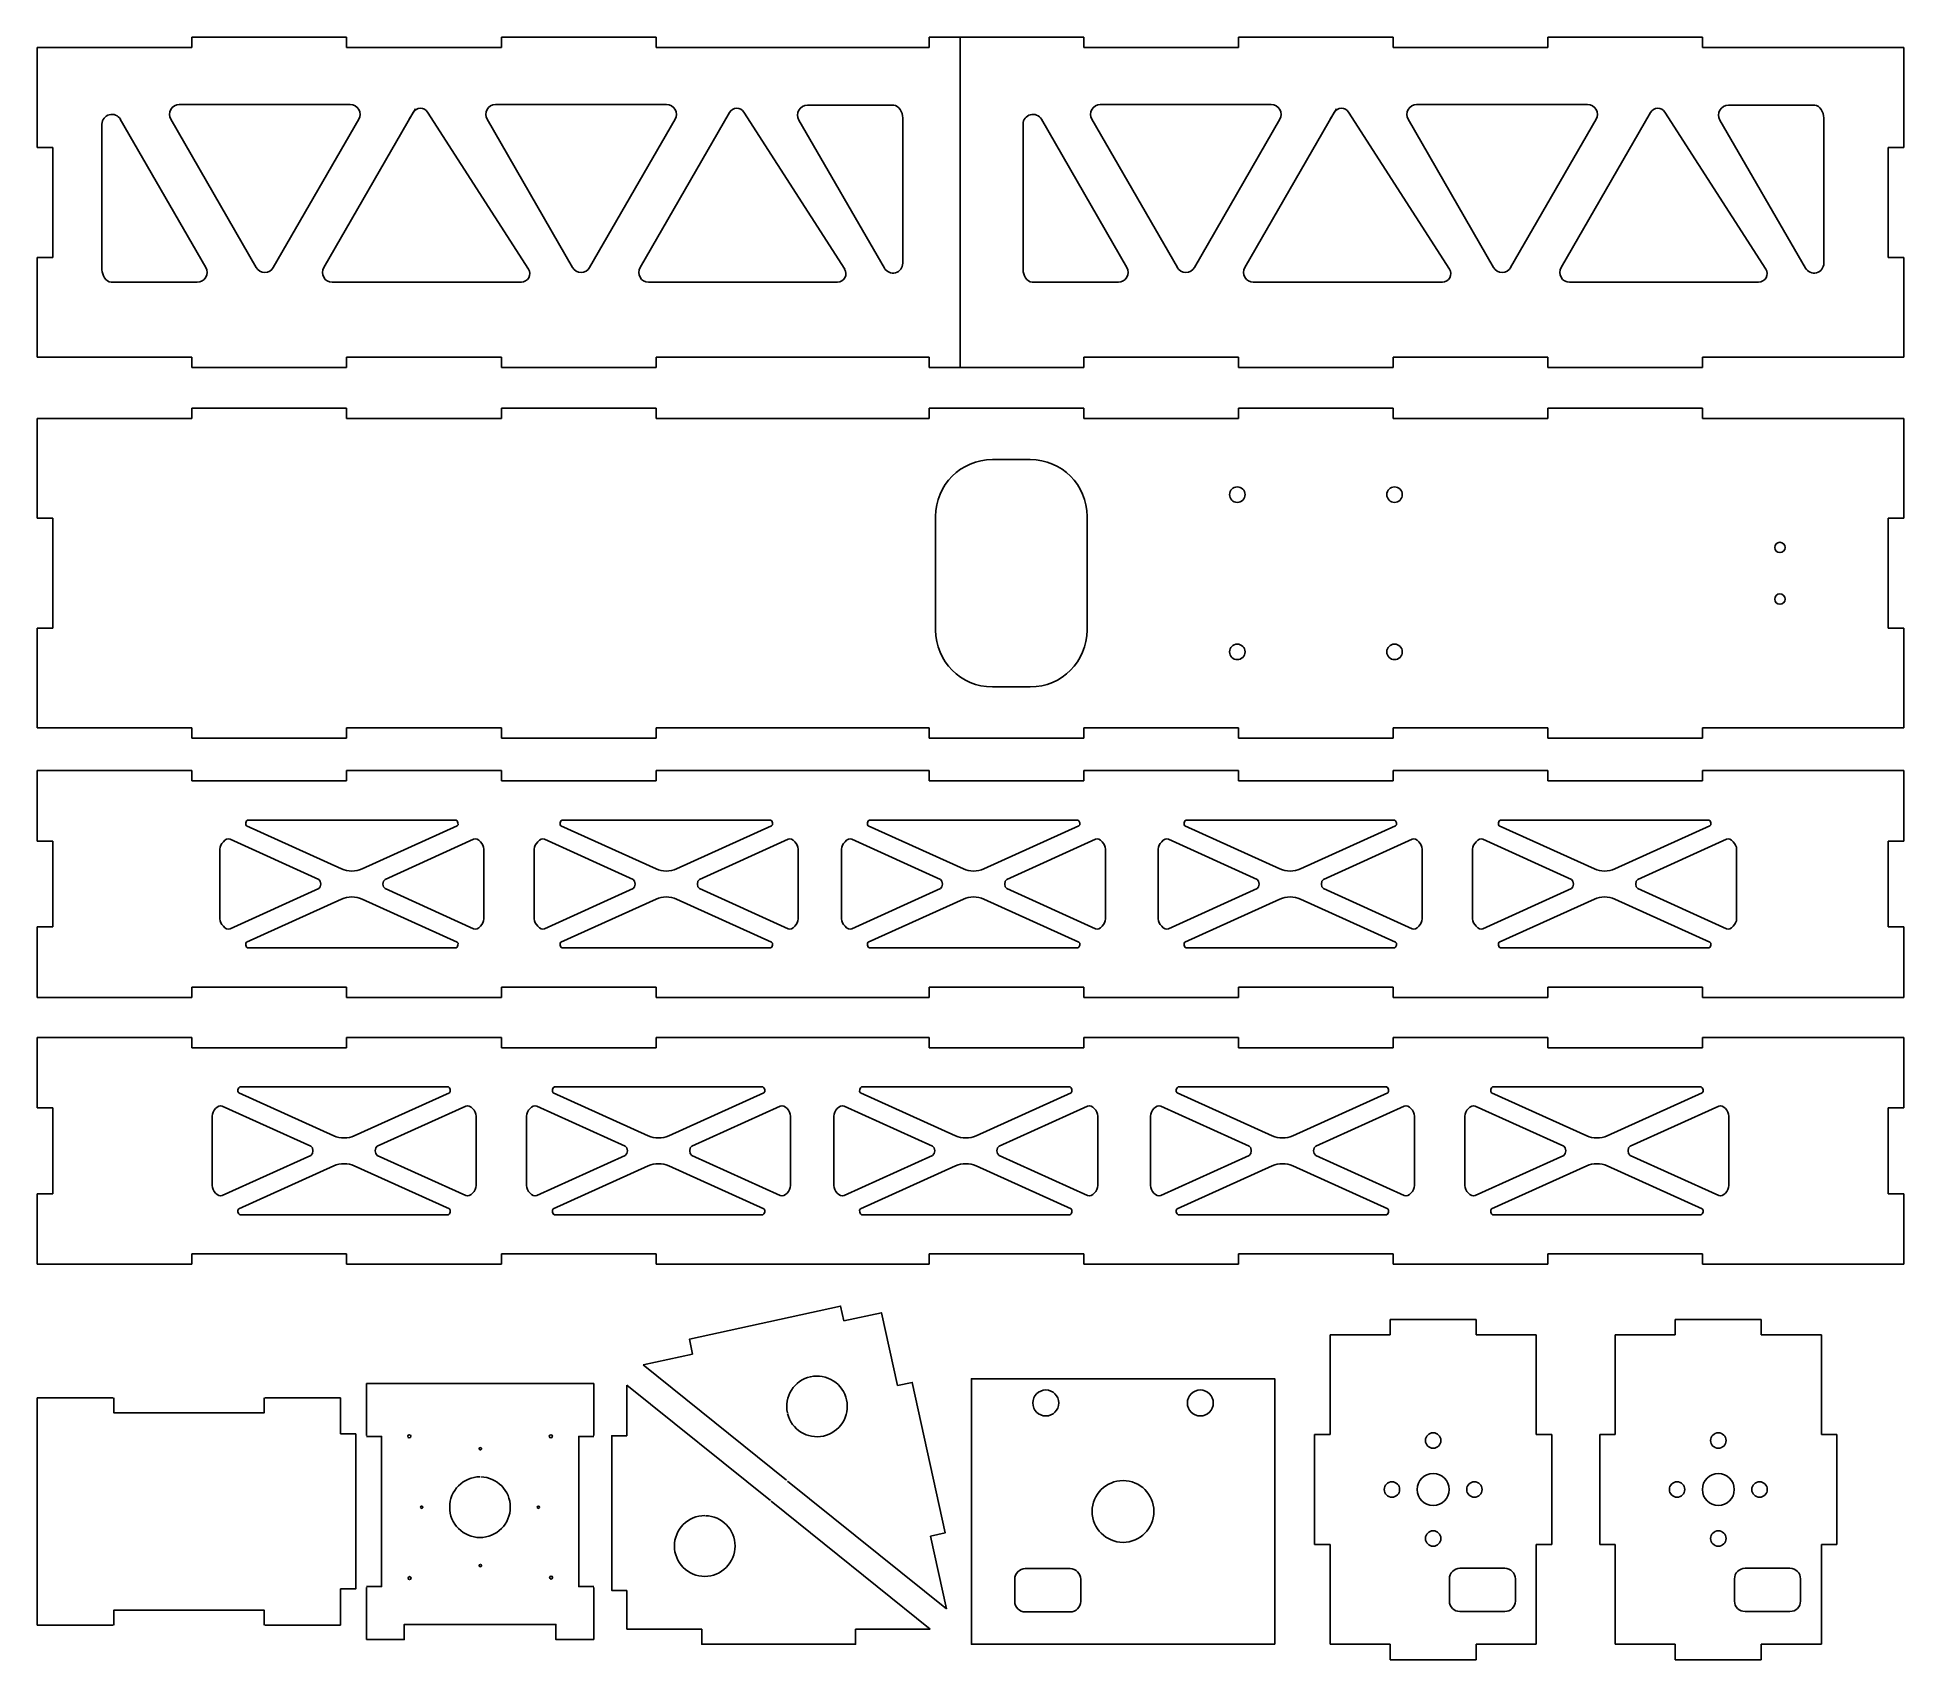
# Model space of a CAD drawing. Header units: millimetres. Extents: x 0 to 362, y 89 to 403.
import ezdxf

# ---------------------------------------------------------------- set-up
doc = ezdxf.new("R2010")
doc.units = ezdxf.units.MM

msp = doc.modelspace()

# ---------------------------------------------------------------- linework, layer by layer
for p, q in [((30, 401.38), (30, 403.38)), ((30, 403.38), (60, 403.38)), ((60, 403.38), (60, 401.38)), ((90, 401.38), (90, 403.38)), ((90, 403.38), (120, 403.38)), ((120, 403.38), (120, 401.38)), ((173, 401.38), (173, 403.38)), ((173, 403.38), (203, 403.38)), ((179, 339.38), (179, 403.38)), ((203, 403.38), (203, 401.38)), ((233, 401.38), (233, 403.38)), ((233, 403.38), (263, 403.38)), ((263, 403.38), (263, 401.38)), ((293, 401.38), (293, 403.38)), ((293, 403.38), (323, 403.38)), ((323, 403.38), (323, 401.38)), ((0, 401.38), (0, 382.04)), ((0, 401.38), (20, 401.38)), ((20, 401.38), (30, 401.38)), ((60, 401.38), (90, 401.38)), ((120, 401.38), (137, 401.38)), ((143, 401.38), (137, 401.38)), ((138.16, 401.38), (143, 401.38)), ((143, 401.38), (163, 401.38)), ((163, 401.38), (173, 401.38)), ((203, 401.38), (233, 401.38)), ((263, 401.38), (280, 401.38)), ((280, 401.38), (293, 401.38)), ((323, 401.38), (362, 401.38)), ((362, 401.38), (362, 382.04)), ((167.86, 359.57), (167.86, 387.79)), ((346.51, 359.57), (346.51, 387.79)), ((12.54, 386.53), (12.54, 358.31)), ((191.19, 386.53), (191.19, 358.31)), ((0, 382.04), (3, 382.04)), ((3, 360.71), (3, 382.04)), ((362, 382.04), (359, 382.04)), ((359, 360.71), (359, 382.04)), ((0, 360.71), (3, 360.71)), ((0, 360.71), (0, 341.38)), ((362, 360.71), (359, 360.71)), ((362, 360.71), (362, 341.38)), ((0, 341.38), (20, 341.38)), ((20, 341.38), (30, 341.38)), ((30, 341.38), (30, 339.38)), ((60, 339.38), (60, 341.38)), ((60, 341.38), (90, 341.38)), ((90, 341.38), (90, 339.38)), ((120, 339.38), (120, 341.38)), ((120, 341.38), (137, 341.38)), ((137, 341.38), (143, 341.38)), ((143, 341.38), (163, 341.38)), ((163, 341.38), (173, 341.38)), ((173, 341.38), (173, 339.38)), ((203, 339.38), (203, 341.38)), ((203, 341.38), (233, 341.38)), ((233, 341.38), (233, 339.38)), ((263, 339.38), (263, 341.38)), ((263, 341.38), (280, 341.38)), ((280, 341.38), (293, 341.38)), ((293, 341.38), (293, 339.38)), ((323, 339.38), (323, 341.38)), ((323, 341.38), (362, 341.38)), ((30, 339.38), (60, 339.38)), ((90, 339.38), (120, 339.38)), ((173, 339.38), (203, 339.38)), ((233, 339.38), (263, 339.38)), ((293, 339.38), (323, 339.38)), ((0, 329.45), (0, 310.12)), ((0, 329.45), (20, 329.45)), ((20, 329.45), (30, 329.45)), ((30, 329.45), (30, 331.45)), ((30, 331.45), (60, 331.45)), ((60, 331.45), (60, 329.45)), ((60, 329.45), (90, 329.45)), ((90, 329.45), (90, 331.45)), ((90, 331.45), (120, 331.45)), ((120, 331.45), (120, 329.45)), ((120, 329.45), (146, 329.45)), ((146, 329.45), (163, 329.45)), ((163, 329.45), (173, 329.45)), ((173, 329.45), (173, 331.45)), ((173, 331.45), (203, 331.45)), ((203, 331.45), (203, 329.45)), ((203, 329.45), (233, 329.45)), ((233, 329.45), (233, 331.45)), ((233, 331.45), (263, 331.45)), ((263, 331.45), (263, 329.45)), ((263, 329.45), (280, 329.45)), ((280, 329.45), (293, 329.45)), ((293, 329.45), (293, 331.45)), ((293, 331.45), (323, 331.45)), ((323, 331.45), (323, 329.45)), ((323, 329.45), (353, 329.45)), ((353, 329.45), (362, 329.45)), ((362, 329.45), (362, 310.12)), ((0, 310.12), (3, 310.12)), ((3, 288.79), (3, 310.12)), ((362, 310.12), (359, 310.12)), ((359, 288.79), (359, 310.12)), ((0, 288.79), (3, 288.79)), ((0, 288.79), (0, 269.45)), ((362, 288.79), (359, 288.79)), ((362, 288.79), (362, 269.45)), ((0, 269.45), (20, 269.45)), ((20, 269.45), (30, 269.45)), ((30, 269.45), (30, 267.45)), ((60, 267.45), (60, 269.45)), ((60, 269.45), (90, 269.45)), ((90, 269.45), (90, 267.45)), ((120, 267.45), (120, 269.45)), ((120, 269.45), (146, 269.45)), ((146, 269.45), (163, 269.45)), ((163, 269.45), (173, 269.45)), ((173, 269.45), (173, 267.45)), ((203, 267.45), (203, 269.45)), ((203, 269.45), (233, 269.45)), ((233, 269.45), (233, 267.45)), ((263, 267.45), (263, 269.45)), ((263, 269.45), (280, 269.45)), ((280, 269.45), (293, 269.45)), ((293, 269.45), (293, 267.45)), ((323, 267.45), (323, 269.45)), ((323, 269.45), (353, 269.45)), ((353, 269.45), (362, 269.45)), ((30, 267.45), (60, 267.45)), ((90, 267.45), (120, 267.45)), ((173, 267.45), (203, 267.45)), ((233, 267.45), (263, 267.45)), ((293, 267.45), (323, 267.45)), ((3, 261.18), (0, 261.18)), ((0, 261.18), (20, 261.18)), ((0, 247.52), (0, 261.18)), ((20, 261.18), (30, 261.18)), ((30, 261.18), (30, 259.18)), ((60, 259.18), (60, 261.18)), ((60, 261.18), (90, 261.18)), ((90, 261.18), (90, 259.18)), ((120, 259.18), (120, 261.18)), ((120, 261.18), (134, 261.18)), ((134, 261.18), (146, 261.18)), ((146, 261.18), (163, 261.18)), ((163, 261.18), (173, 261.18)), ((173, 261.18), (173, 259.18)), ((203, 259.18), (203, 261.18)), ((203, 261.18), (233, 261.18)), ((233, 261.18), (233, 259.18)), ((263, 259.18), (263, 261.18)), ((263, 261.18), (280, 261.18)), ((280, 261.18), (293, 261.18)), ((293, 261.18), (293, 259.18)), ((323, 259.18), (323, 261.18)), ((323, 261.18), (353, 261.18)), ((353, 261.18), (362, 261.18)), ((362, 247.52), (362, 261.18)), ((30, 259.18), (60, 259.18)), ((90, 259.18), (120, 259.18)), ((173, 259.18), (203, 259.18)), ((233, 259.18), (263, 259.18)), ((293, 259.18), (323, 259.18)), ((40.57, 250.45), (59.02, 242.1)), ((40.79, 251.56), (81.22, 251.56)), ((81.44, 250.45), (62.98, 242.1)), ((101.55, 250.45), (120.01, 242.1)), ((101.78, 251.56), (142.2, 251.56)), ((142.42, 250.45), (123.97, 242.1)), ((161.16, 250.45), (179.61, 242.1)), ((161.38, 251.56), (201.8, 251.56)), ((202.03, 250.45), (183.57, 242.1)), ((222.58, 250.45), (241.03, 242.1)), ((222.8, 251.56), (263.22, 251.56)), ((263.45, 250.45), (244.99, 242.1)), ((283.56, 250.45), (302.02, 242.1)), ((283.78, 251.56), (324.21, 251.56)), ((324.43, 250.45), (305.98, 242.1)), ((0, 247.52), (3, 247.52)), ((3, 230.85), (3, 247.52)), ((37.38, 247.86), (54.57, 240.08)), ((84.63, 247.86), (67.44, 240.08)), ((98.36, 247.86), (115.55, 240.08)), ((145.61, 247.86), (128.42, 240.08)), ((157.97, 247.86), (175.16, 240.08)), ((205.22, 247.86), (188.03, 240.08)), ((219.39, 247.86), (236.58, 240.08)), ((266.64, 247.86), (249.45, 240.08)), ((280.37, 247.86), (297.56, 240.08)), ((327.62, 247.86), (310.43, 240.08)), ((362, 247.52), (359, 247.52)), ((359, 230.85), (359, 247.52)), ((35.4, 232.43), (35.4, 245.94)), ((86.61, 232.43), (86.61, 245.94)), ((96.39, 232.43), (96.39, 245.94)), ((147.59, 232.43), (147.59, 245.94)), ((155.99, 232.43), (155.99, 245.94)), ((207.19, 232.43), (207.19, 245.94)), ((217.41, 232.43), (217.41, 245.94)), ((268.61, 232.43), (268.61, 245.94)), ((278.39, 232.43), (278.39, 245.94)), ((329.6, 232.43), (329.6, 245.94)), ((54.57, 238.29), (37.38, 230.51)), ((40.57, 227.92), (59.02, 236.27)), ((81.44, 227.92), (62.98, 236.27)), ((67.44, 238.29), (84.63, 230.51)), ((115.55, 238.29), (98.36, 230.51)), ((101.55, 227.92), (120.01, 236.27)), ((142.42, 227.92), (123.97, 236.27)), ((128.42, 238.29), (145.61, 230.51)), ((175.16, 238.29), (157.97, 230.51)), ((161.16, 227.92), (179.61, 236.27)), ((202.03, 227.92), (183.57, 236.27)), ((188.03, 238.29), (205.22, 230.51)), ((236.58, 238.29), (219.39, 230.51)), ((222.58, 227.92), (241.03, 236.27)), ((263.45, 227.92), (244.99, 236.27)), ((249.45, 238.29), (266.64, 230.51)), ((297.56, 238.29), (280.37, 230.51)), ((283.56, 227.92), (302.02, 236.27)), ((324.43, 227.92), (305.98, 236.27)), ((310.43, 238.29), (327.62, 230.51)), ((0, 230.85), (3, 230.85)), ((0, 230.85), (0, 217.18)), ((362, 230.85), (359, 230.85)), ((362, 230.85), (362, 217.18)), ((40.79, 226.8), (81.22, 226.8)), ((101.78, 226.8), (142.2, 226.8)), ((161.38, 226.8), (201.8, 226.8)), ((222.8, 226.8), (263.22, 226.8)), ((283.78, 226.8), (324.21, 226.8)), ((30, 217.18), (30, 219.18)), ((30, 219.18), (60, 219.18)), ((60, 219.18), (60, 217.18)), ((90, 217.18), (90, 219.18)), ((90, 219.18), (120, 219.18)), ((120, 219.18), (120, 217.18)), ((173, 217.18), (173, 219.18)), ((173, 219.18), (203, 219.18)), ((203, 219.18), (203, 217.18)), ((233, 217.18), (233, 219.18)), ((233, 219.18), (263, 219.18)), ((263, 219.18), (263, 217.18)), ((293, 217.18), (293, 219.18)), ((293, 219.18), (323, 219.18)), ((323, 219.18), (323, 217.18)), ((3, 217.18), (0, 217.18)), ((0, 217.18), (20, 217.18)), ((20, 217.18), (30, 217.18)), ((60, 217.18), (90, 217.18)), ((120, 217.18), (134, 217.18)), ((134, 217.18), (146, 217.18)), ((146, 217.18), (163, 217.18)), ((163, 217.18), (173, 217.18)), ((203, 217.18), (233, 217.18)), ((263, 217.18), (280, 217.18)), ((280, 217.18), (293, 217.18)), ((323, 217.18), (353, 217.18)), ((353, 217.18), (362, 217.18)), ((3, 209.44), (0, 209.44)), ((0, 209.44), (20, 209.44)), ((0, 195.77), (0, 209.44)), ((20, 209.44), (30, 209.44)), ((30, 209.44), (30, 207.44)), ((30, 207.44), (60, 207.44)), ((60, 207.44), (60, 209.44)), ((60, 209.44), (90, 209.44)), ((90, 209.44), (90, 207.44)), ((90, 207.44), (120, 207.44)), ((120, 207.44), (120, 209.44)), ((120, 209.44), (134, 209.44)), ((134, 209.44), (146, 209.44)), ((146, 209.44), (163, 209.44)), ((163, 209.44), (173, 209.44)), ((173, 209.44), (173, 207.44)), ((173, 207.44), (203, 207.44)), ((203, 207.44), (203, 209.44)), ((203, 209.44), (233, 209.44)), ((233, 209.44), (233, 207.44)), ((233, 207.44), (263, 207.44)), ((263, 207.44), (263, 209.44)), ((263, 209.44), (280, 209.44)), ((280, 209.44), (293, 209.44)), ((293, 209.44), (293, 207.44)), ((293, 207.44), (323, 207.44)), ((323, 207.44), (323, 209.44)), ((323, 209.44), (353, 209.44)), ((353, 209.44), (362, 209.44)), ((362, 195.77), (362, 209.44)), ((39.29, 199.82), (79.72, 199.82)), ((100.28, 199.82), (140.7, 199.82)), ((159.88, 199.82), (200.3, 199.82)), ((221.3, 199.82), (261.72, 199.82)), ((282.28, 199.82), (322.71, 199.82)), ((0, 195.77), (3, 195.77)), ((3, 179.11), (3, 195.77)), ((35.88, 196.11), (53.07, 188.34)), ((39.07, 198.7), (57.52, 190.35)), ((79.94, 198.7), (61.48, 190.35)), ((83.13, 196.11), (65.94, 188.34)), ((96.86, 196.11), (114.05, 188.34)), ((100.05, 198.7), (118.51, 190.35)), ((140.92, 198.7), (122.47, 190.35)), ((144.11, 196.11), (126.92, 188.34)), ((156.47, 196.11), (173.66, 188.34)), ((159.66, 198.7), (178.11, 190.35)), ((200.53, 198.7), (182.07, 190.35)), ((203.72, 196.11), (186.53, 188.34)), ((217.89, 196.11), (235.08, 188.34)), ((221.08, 198.7), (239.53, 190.35)), ((261.95, 198.7), (243.49, 190.35)), ((265.14, 196.11), (247.95, 188.34)), ((278.87, 196.11), (296.06, 188.34)), ((282.06, 198.7), (300.52, 190.35)), ((322.93, 198.7), (304.48, 190.35)), ((326.12, 196.11), (308.93, 188.34)), ((362, 195.77), (359, 195.77)), ((359, 179.11), (359, 195.77)), ((33.9, 180.69), (33.9, 194.19)), ((85.11, 180.69), (85.11, 194.19)), ((94.89, 180.69), (94.89, 194.19)), ((146.09, 180.69), (146.09, 194.19)), ((154.49, 180.69), (154.49, 194.19)), ((205.69, 180.69), (205.69, 194.19)), ((215.91, 180.69), (215.91, 194.19)), ((267.11, 180.69), (267.11, 194.19)), ((276.89, 180.69), (276.89, 194.19)), ((328.1, 180.69), (328.1, 194.19)), ((53.07, 186.55), (35.88, 178.77)), ((65.94, 186.55), (83.13, 178.77)), ((114.05, 186.55), (96.86, 178.77)), ((126.92, 186.55), (144.11, 178.77)), ((173.66, 186.55), (156.47, 178.77)), ((186.53, 186.55), (203.72, 178.77)), ((235.08, 186.55), (217.89, 178.77)), ((247.95, 186.55), (265.14, 178.77)), ((296.06, 186.55), (278.87, 178.77)), ((308.93, 186.55), (326.12, 178.77)), ((39.07, 176.18), (57.52, 184.53)), ((79.94, 176.18), (61.48, 184.53)), ((100.05, 176.18), (118.51, 184.53)), ((140.92, 176.18), (122.47, 184.53)), ((159.66, 176.18), (178.11, 184.53)), ((200.53, 176.18), (182.07, 184.53)), ((221.08, 176.18), (239.53, 184.53)), ((261.95, 176.18), (243.49, 184.53)), ((282.06, 176.18), (300.52, 184.53)), ((322.93, 176.18), (304.48, 184.53)), ((0, 179.11), (3, 179.11)), ((0, 179.11), (0, 165.44)), ((362, 179.11), (359, 179.11)), ((362, 179.11), (362, 165.44)), ((39.29, 175.06), (79.72, 175.06)), ((100.28, 175.06), (140.7, 175.06)), ((159.88, 175.06), (200.3, 175.06)), ((221.3, 175.06), (261.72, 175.06)), ((282.28, 175.06), (322.71, 175.06)), ((30, 165.44), (30, 167.44)), ((30, 167.44), (60, 167.44)), ((60, 167.44), (60, 165.44)), ((90, 165.44), (90, 167.44)), ((90, 167.44), (120, 167.44)), ((120, 167.44), (120, 165.44)), ((173, 165.44), (173, 167.44)), ((173, 167.44), (203, 167.44)), ((203, 167.44), (203, 165.44)), ((233, 165.44), (233, 167.44)), ((233, 167.44), (263, 167.44)), ((263, 167.44), (263, 165.44)), ((293, 165.44), (293, 167.44)), ((293, 167.44), (323, 167.44)), ((323, 167.44), (323, 165.44)), ((3, 165.44), (0, 165.44)), ((0, 165.44), (20, 165.44)), ((20, 165.44), (30, 165.44)), ((60, 165.44), (90, 165.44)), ((120, 165.44), (134, 165.44)), ((134, 165.44), (146, 165.44)), ((146, 165.44), (163, 165.44)), ((163, 165.44), (173, 165.44)), ((203, 165.44), (233, 165.44)), ((263, 165.44), (280, 165.44)), ((280, 165.44), (293, 165.44)), ((323, 165.44), (353, 165.44)), ((353, 165.44), (362, 165.44)), ((262.4, 151.76), (262.4, 154.76)), ((279.07, 154.76), (262.4, 154.76)), ((279.07, 151.76), (279.07, 154.76)), ((317.71, 151.76), (317.71, 154.76)), ((334.38, 154.76), (317.71, 154.76)), ((334.38, 151.76), (334.38, 154.76)), ((250.74, 151.76), (262.4, 151.76)), ((250.74, 132.43), (250.74, 151.76)), ((290.74, 151.76), (279.07, 151.76)), ((290.74, 132.43), (290.74, 151.76)), ((306.05, 151.76), (317.71, 151.76)), ((306.05, 132.43), (306.05, 151.76)), ((346.05, 151.76), (334.38, 151.76)), ((346.05, 132.43), (346.05, 151.76)), ((247.74, 130.43), (247.74, 132.43)), ((247.74, 132.43), (250.74, 132.43)), ((247.74, 111.1), (247.74, 130.43)), ((293.74, 132.43), (290.74, 132.43)), ((293.74, 130.43), (293.74, 132.43)), ((293.74, 111.1), (293.74, 130.43)), ((303.05, 130.43), (303.05, 132.43)), ((303.05, 132.43), (306.05, 132.43)), ((303.05, 111.1), (303.05, 130.43)), ((349.05, 132.43), (346.05, 132.43)), ((349.05, 130.43), (349.05, 132.43)), ((349.05, 111.1), (349.05, 130.43)), ((250.74, 111.1), (247.74, 111.1)), ((250.74, 109.1), (250.74, 111.1)), ((250.74, 91.76), (250.74, 109.1)), ((290.74, 109.1), (290.74, 111.1)), ((290.74, 111.1), (293.74, 111.1)), ((290.74, 91.76), (290.74, 109.1)), ((306.05, 111.1), (303.05, 111.1)), ((306.05, 109.1), (306.05, 111.1)), ((306.05, 91.76), (306.05, 109.1)), ((346.05, 109.1), (346.05, 111.1)), ((346.05, 111.1), (349.05, 111.1)), ((346.05, 91.76), (346.05, 109.1)), ((262.4, 91.76), (250.74, 91.76)), ((262.4, 91.76), (262.4, 88.76)), ((279.07, 91.76), (279.07, 88.76)), ((279.07, 91.76), (290.74, 91.76)), ((317.71, 91.76), (306.05, 91.76)), ((317.71, 91.76), (317.71, 88.76)), ((334.38, 91.76), (334.38, 88.76)), ((334.38, 91.76), (346.05, 91.76)), ((279.07, 88.76), (262.4, 88.76)), ((334.38, 88.76), (317.71, 88.76))]:
    msp.add_line(p, q)
at = {"color": 7}
for p, q in [((16.1, 387.48), (32.68, 358.75)), ((42.47, 358.75), (25.88, 387.48)), ((60.7, 390.34), (27.53, 390.34)), ((45.77, 358.75), (62.35, 387.48)), ((55.55, 358.75), (72.9, 388.79)), ((73.32, 389.52), (72.14, 387.48)), ((95.25, 358.41), (75.68, 388.86)), ((103.82, 358.75), (87.23, 387.48)), ((122.05, 390.34), (88.88, 390.34)), ((107.12, 358.75), (123.7, 387.48)), ((116.9, 358.75), (134.24, 388.79)), ((156.6, 358.41), (137.03, 388.86)), ((164.3, 358.62), (147.72, 387.34)), ((149.37, 390.2), (166.11, 390.2)), ((194.75, 387.48), (211.33, 358.75)), ((221.12, 358.75), (204.53, 387.48)), ((239.35, 390.34), (206.18, 390.34)), ((224.42, 358.75), (241, 387.48)), ((234.2, 358.75), (251.55, 388.79)), ((251.97, 389.52), (250.79, 387.48)), ((273.9, 358.41), (254.33, 388.86)), ((282.47, 358.75), (265.88, 387.48)), ((300.7, 390.34), (267.53, 390.34)), ((285.77, 358.75), (302.35, 387.48)), ((295.55, 358.75), (312.89, 388.79)), ((335.25, 358.41), (315.68, 388.86)), ((342.95, 358.62), (326.37, 387.34)), ((328.02, 390.2), (344.76, 390.2)), ((31.03, 355.9), (14.29, 355.9)), ((90.37, 355.9), (57.2, 355.9)), ((93.88, 355.9), (90.37, 355.9)), ((151.72, 355.9), (118.55, 355.9)), ((155.22, 355.9), (151.72, 355.9)), ((209.68, 355.9), (192.94, 355.9)), ((269.02, 355.9), (235.85, 355.9)), ((272.53, 355.9), (269.02, 355.9)), ((330.37, 355.9), (297.2, 355.9)), ((333.87, 355.9), (330.37, 355.9)), ((185.25, 321.51), (192.6, 321.51)), ((174.22, 299.45), (174.22, 310.48)), ((203.63, 310.48), (203.63, 299.45)), ((174.22, 299.45), (174.22, 288.42)), ((203.63, 288.42), (203.63, 299.45)), ((185.25, 277.39), (192.6, 277.39))]:
    msp.add_line(p, q, dxfattribs=at)
at = {"lineweight": -3}
for p, q in [((284.64, 106.49), (275.92, 106.49)), ((339.95, 106.49), (331.23, 106.49)), ((273.88, 104.45), (273.88, 100.14)), ((286.68, 100.14), (286.68, 104.45)), ((329.19, 104.45), (329.19, 100.14)), ((341.99, 100.14), (341.99, 104.45)), ((275.92, 98.1), (284.64, 98.1)), ((331.23, 98.1), (339.95, 98.1))]:
    msp.add_line(p, q, dxfattribs=at)
for points in [[(156.42, 154.45), (155.79, 157.32), (126.48, 150.89), (127.11, 148.02)], [(156.42, 154.45), (163.72, 156.05), (166.83, 141.9)], [(117.51, 145.91), (127.11, 148.02)], [(117.51, 145.91), (145.31, 123.55)], [(107.94, 142.33), (63.82, 142.33)], [(63.82, 142.33), (63.82, 132.21)], [(107.94, 142.33), (107.94, 132.21)], [(114.37, 142.01), (114.37, 132.18)], [(114.37, 142.01), (142.18, 119.65)], [(166.83, 141.9), (169.7, 142.53), (176.1, 113.37), (173.23, 112.74)], [(0, 139.56), (14.71, 139.56)], [(0, 95.44), (0, 139.56)], [(43.97, 139.56), (43.97, 136.62), (14.85, 136.62), (14.85, 139.56)], [(44.12, 139.56), (58.82, 139.56)], [(58.82, 139.56), (58.82, 132.53)], [(58.82, 132.53), (61.77, 132.53), (61.77, 102.47), (58.82, 102.47)], [(63.82, 132.06), (66.77, 132.06), (66.77, 102.94), (63.82, 102.94)], [(107.94, 102.94), (105, 102.94), (105, 132.06), (107.94, 132.06)], [(114.37, 102.18), (111.43, 102.18), (111.43, 132.18), (114.37, 132.18)], [(145.48, 123.41), (176.33, 98.59)], [(142.34, 119.51), (173.2, 94.7)], [(173.23, 112.74), (176.33, 98.59)], [(58.82, 102.47), (58.82, 95.44)], [(63.82, 102.79), (63.82, 92.67)], [(107.94, 102.79), (107.94, 92.67)], [(114.37, 102.18), (114.37, 94.7), (128.86, 94.7)], [(14.85, 95.44), (14.85, 98.38), (43.97, 98.38), (43.97, 95.44)], [(14.71, 95.44), (0, 95.44)], [(58.82, 95.44), (44.12, 95.44)], [(63.82, 92.67), (71.18, 92.67), (71.18, 95.61), (100.59, 95.61), (100.59, 92.67), (107.94, 92.67)], [(128.86, 94.7), (128.86, 91.76), (158.71, 91.76), (158.71, 94.7)], [(158.71, 94.7), (173.2, 94.7)]]:
    msp.add_lwpolyline(points, dxfattribs=at)
for points in [[(145.48, 136.61, -0.414219), (149.96, 143.62, -0.414219), (156.97, 139.14, -0.414219), (152.48, 132.13, -0.407338), (145.51, 136.48)], [(85.86, 124.22, 0.414219), (79.98, 118.33, 0.414219), (85.86, 112.45, 0.414219), (91.74, 118.33, 0.407338), (86, 124.22)], [(129.45, 116.69, 0.414219), (123.56, 110.8, 0.414219), (129.45, 104.92, 0.414219), (135.33, 110.8, 0.407338), (129.59, 116.68)]]:
    msp.add_lwpolyline(points, format="xyb", dxfattribs=at)
msp.add_lwpolyline([(240, 91.76), (240, 143.24), (181.17, 143.24), (181.17, 91.76)], close=True, dxfattribs=at)
for points in [[(71.94, 132.3, 0.414047), (71.94, 131.88, 0.414047), (72.35, 131.88, 0.414047), (72.35, 132.3, 0.414047)], [(99.39, 132.3, 0.414047), (99.39, 131.88, 0.414047), (99.81, 131.88, 0.414047), (99.81, 132.3, 0.414047)], [(85.71, 129.66, 0.414272), (85.94, 129.44, 0.414657), (86.16, 129.66, 0.414272), (85.94, 129.88, 0.413889)], [(74.32, 118.34, 0.413889), (74.54, 118.11, 0.414584), (74.76, 118.34, 0.414584), (74.54, 118.56, 0.413889)], [(96.96, 118.34, 0.413889), (97.19, 118.11, 0.413889), (97.41, 118.34, 0.413889), (97.19, 118.56, 0.413889)], [(85.71, 107.01, 0.414584), (85.94, 106.79, 0.414967), (86.16, 107.01, 0.413961), (85.94, 107.23, 0.413577)], [(99.44, 104.89, 0.414047), (99.44, 104.48, 0.415521), (99.86, 104.48, 0.414047), (99.86, 104.89, 0.414047)], [(202.38, 104.37, 0.4143), (200.34, 106.42), (191.62, 106.42, 0.414225), (189.58, 104.37), (189.58, 100.07, 0.414225), (191.62, 98.03), (200.34, 98.03, 0.4143), (202.38, 100.07)], [(71.99, 104.79, 0.413641), (71.99, 104.37, 0.414047), (72.41, 104.37, 0.414047), (72.41, 104.79, 0.414047)]]:
    msp.add_lwpolyline(points, format="xyb", close=True, dxfattribs=at)
for centre, radius in [((232.75, 314.7), 1.5), ((263.25, 314.7), 1.5), ((338, 304.45), 1), ((338, 294.45), 1), ((232.75, 284.2), 1.5), ((263.25, 284.2), 1.5), ((270.74, 131.26), 1.5), ((326.05, 131.26), 1.5), ((262.74, 121.76), 1.5), ((270.74, 121.76), 3.1), ((278.74, 121.76), 1.5), ((318.05, 121.76), 1.5), ((326.05, 121.76), 3.1), ((334.05, 121.76), 1.5), ((270.74, 112.26), 1.5), ((326.05, 112.26), 1.5)]:
    msp.add_circle(centre, radius)
for centre, radius in [((195.6, 138.54), 2.52), ((225.58, 138.54), 2.52), ((210.59, 117.5), 5.99)]:
    msp.add_circle(centre, radius, dxfattribs=at)
at = {"color": 7}
for centre, radius, start, end in [((14.45, 386.53), 1.91, 30, 180), ((27.53, 388.43), 1.91, 90, 210), ((60.7, 388.43), 1.91, 330, 90), ((74.31, 387.98), 1.63, 32.7266, 150), ((88.88, 388.43), 1.91, 90, 210), ((122.05, 388.43), 1.91, 330, 90), ((135.66, 387.98), 1.63, 32.7266, 150), ((149.37, 388.3), 1.91, 90, 210), ((193.1, 386.53), 1.91, 30, 180), ((206.18, 388.43), 1.91, 90, 210), ((239.35, 388.43), 1.91, 330, 90), ((252.96, 387.98), 1.63, 32.7266, 150), ((267.53, 388.43), 1.91, 90, 210), ((300.7, 388.43), 1.91, 330, 90), ((314.31, 387.98), 1.63, 32.7266, 150), ((328.02, 388.3), 1.91, 90, 210), ((31.03, 357.8), 1.91, 270, 30), ((44.12, 359.71), 1.91, 210, 330), ((57.2, 357.8), 1.91, 150, 270), ((93.88, 357.53), 1.63, 270, 32.7266), ((105.47, 359.71), 1.91, 210, 330), ((118.55, 357.8), 1.91, 150, 270), ((155.22, 357.53), 1.63, 270, 32.7266), ((165.95, 359.57), 1.91, 210, 0), ((209.68, 357.8), 1.91, 270, 30), ((222.77, 359.71), 1.91, 210, 330), ((235.85, 357.8), 1.91, 150, 270), ((272.53, 357.53), 1.63, 270, 32.7266), ((284.12, 359.71), 1.91, 210, 330), ((297.2, 357.8), 1.91, 150, 270), ((333.87, 357.53), 1.63, 270, 32.7266), ((344.6, 359.57), 1.91, 210, 0), ((185.28, 310.45), 11.06, 90.1677, 179.8323), ((192.57, 310.45), 11.06, 0.1677, 89.8323), ((185.28, 288.46), 11.06, 180.1677, 269.8323), ((192.57, 288.46), 11.06, 270.1677, 359.8323)]:
    msp.add_arc(centre, radius, start, end, dxfattribs=at)
at = {"lineweight": -3}
for centre, start, end in [((275.92, 104.45), 89.9915, 180.0085), ((284.64, 104.45), 359.9989, 90.0011), ((331.23, 104.45), 89.9915, 180.0085), ((339.95, 104.45), 359.9989, 90.0011), ((275.92, 100.14), 179.9915, 270.0085), ((284.64, 100.14), 269.9989, 0.0011), ((331.23, 100.14), 179.9915, 270.0085), ((339.95, 100.14), 269.9989, 0.0011)]:
    msp.add_arc(centre, 2.04, start, end, dxfattribs=at)
for points in [[(167.86, 387.79), (167.86, 388.78), (167.1, 390.2), (166.11, 390.2)], [(346.51, 387.79), (346.51, 388.78), (345.75, 390.2), (344.76, 390.2)], [(12.54, 358.31), (12.54, 357.31), (13.3, 355.9), (14.29, 355.9)], [(191.19, 358.31), (191.19, 357.31), (191.95, 355.9), (192.94, 355.9)], [(40.79, 251.56), (40.43, 251.56), (40.23, 250.6), (40.57, 250.45)], [(81.22, 251.56), (81.58, 251.56), (81.77, 250.6), (81.44, 250.45)], [(101.78, 251.56), (101.41, 251.56), (101.22, 250.6), (101.55, 250.45)], [(142.2, 251.56), (142.57, 251.56), (142.76, 250.6), (142.42, 250.45)], [(161.38, 251.56), (161.01, 251.56), (160.82, 250.6), (161.16, 250.45)], [(201.8, 251.56), (202.17, 251.56), (202.36, 250.6), (202.03, 250.45)], [(222.8, 251.56), (222.43, 251.56), (222.24, 250.6), (222.58, 250.45)], [(263.22, 251.56), (263.59, 251.56), (263.78, 250.6), (263.45, 250.45)], [(283.78, 251.56), (283.42, 251.56), (283.23, 250.6), (283.56, 250.45)], [(324.21, 251.56), (324.57, 251.56), (324.77, 250.6), (324.43, 250.45)], [(35.4, 245.94), (35.4, 246.88), (36.55, 248.23), (37.38, 247.86)], [(86.61, 245.94), (86.61, 246.88), (85.45, 248.23), (84.63, 247.86)], [(96.39, 245.94), (96.39, 246.88), (97.54, 248.23), (98.36, 247.86)], [(147.59, 245.94), (147.59, 246.88), (146.44, 248.23), (145.61, 247.86)], [(155.99, 245.94), (155.99, 246.88), (157.14, 248.23), (157.97, 247.86)], [(207.19, 245.94), (207.19, 246.88), (206.04, 248.23), (205.22, 247.86)], [(217.41, 245.94), (217.41, 246.88), (218.56, 248.23), (219.39, 247.86)], [(268.61, 245.94), (268.61, 246.88), (267.46, 248.23), (266.64, 247.86)], [(278.39, 245.94), (278.39, 246.88), (279.55, 248.23), (280.37, 247.86)], [(329.6, 245.94), (329.6, 246.88), (328.45, 248.23), (327.62, 247.86)], [(54.57, 240.08), (55.09, 239.84), (55.09, 238.53), (54.57, 238.29)], [(59.02, 242.1), (60.23, 241.55), (61.77, 241.55), (62.98, 242.1)], [(67.44, 240.08), (66.91, 239.84), (66.91, 238.53), (67.44, 238.29)], [(115.55, 240.08), (116.08, 239.84), (116.08, 238.53), (115.55, 238.29)], [(120.01, 242.1), (121.22, 241.55), (122.76, 241.55), (123.97, 242.1)], [(128.42, 240.08), (127.9, 239.84), (127.9, 238.53), (128.42, 238.29)], [(175.16, 240.08), (175.68, 239.84), (175.68, 238.53), (175.16, 238.29)], [(179.61, 242.1), (180.82, 241.55), (182.36, 241.55), (183.57, 242.1)], [(188.03, 240.08), (187.5, 239.84), (187.5, 238.53), (188.03, 238.29)], [(236.58, 240.08), (237.1, 239.84), (237.1, 238.53), (236.58, 238.29)], [(241.03, 242.1), (242.24, 241.55), (243.78, 241.55), (244.99, 242.1)], [(249.45, 240.08), (248.92, 239.84), (248.92, 238.53), (249.45, 238.29)], [(297.56, 240.08), (298.09, 239.84), (298.09, 238.53), (297.56, 238.29)], [(302.02, 242.1), (303.23, 241.55), (304.77, 241.55), (305.98, 242.1)], [(310.43, 240.08), (309.91, 239.84), (309.91, 238.53), (310.43, 238.29)], [(59.02, 236.27), (60.23, 236.82), (61.77, 236.82), (62.98, 236.27)], [(120.01, 236.27), (121.22, 236.82), (122.76, 236.82), (123.97, 236.27)], [(179.61, 236.27), (180.82, 236.82), (182.36, 236.82), (183.57, 236.27)], [(241.03, 236.27), (242.24, 236.82), (243.78, 236.82), (244.99, 236.27)], [(302.02, 236.27), (303.23, 236.82), (304.77, 236.82), (305.98, 236.27)], [(35.4, 232.43), (35.4, 231.49), (36.55, 230.14), (37.38, 230.51)], [(86.61, 232.43), (86.61, 231.49), (85.45, 230.14), (84.63, 230.51)], [(96.39, 232.43), (96.39, 231.49), (97.54, 230.14), (98.36, 230.51)], [(147.59, 232.43), (147.59, 231.49), (146.44, 230.14), (145.61, 230.51)], [(155.99, 232.43), (155.99, 231.49), (157.14, 230.14), (157.97, 230.51)], [(207.19, 232.43), (207.19, 231.49), (206.04, 230.14), (205.22, 230.51)], [(217.41, 232.43), (217.41, 231.49), (218.56, 230.14), (219.39, 230.51)], [(268.61, 232.43), (268.61, 231.49), (267.46, 230.14), (266.64, 230.51)], [(278.39, 232.43), (278.39, 231.49), (279.55, 230.14), (280.37, 230.51)], [(329.6, 232.43), (329.6, 231.49), (328.45, 230.14), (327.62, 230.51)], [(40.79, 226.8), (40.43, 226.8), (40.23, 227.77), (40.57, 227.92)], [(81.22, 226.8), (81.58, 226.8), (81.77, 227.77), (81.44, 227.92)], [(101.78, 226.8), (101.41, 226.8), (101.22, 227.77), (101.55, 227.92)], [(142.2, 226.8), (142.57, 226.8), (142.76, 227.77), (142.42, 227.92)], [(161.38, 226.8), (161.01, 226.8), (160.82, 227.77), (161.16, 227.92)], [(201.8, 226.8), (202.17, 226.8), (202.36, 227.77), (202.03, 227.92)], [(222.8, 226.8), (222.43, 226.8), (222.24, 227.77), (222.58, 227.92)], [(263.22, 226.8), (263.59, 226.8), (263.78, 227.77), (263.45, 227.92)], [(283.78, 226.8), (283.42, 226.8), (283.23, 227.77), (283.56, 227.92)], [(324.21, 226.8), (324.57, 226.8), (324.77, 227.77), (324.43, 227.92)], [(39.29, 199.82), (38.93, 199.82), (38.73, 198.85), (39.07, 198.7)], [(79.72, 199.82), (80.08, 199.82), (80.27, 198.85), (79.94, 198.7)], [(100.28, 199.82), (99.91, 199.82), (99.72, 198.85), (100.05, 198.7)], [(140.7, 199.82), (141.07, 199.82), (141.26, 198.85), (140.92, 198.7)], [(159.88, 199.82), (159.51, 199.82), (159.32, 198.85), (159.66, 198.7)], [(200.3, 199.82), (200.67, 199.82), (200.86, 198.85), (200.53, 198.7)], [(221.3, 199.82), (220.93, 199.82), (220.74, 198.85), (221.08, 198.7)], [(261.72, 199.82), (262.09, 199.82), (262.28, 198.85), (261.95, 198.7)], [(282.28, 199.82), (281.92, 199.82), (281.73, 198.85), (282.06, 198.7)], [(322.71, 199.82), (323.07, 199.82), (323.27, 198.85), (322.93, 198.7)], [(33.9, 194.19), (33.9, 195.13), (35.05, 196.49), (35.88, 196.11)], [(85.11, 194.19), (85.11, 195.13), (83.95, 196.49), (83.13, 196.11)], [(94.89, 194.19), (94.89, 195.13), (96.04, 196.49), (96.86, 196.11)], [(146.09, 194.19), (146.09, 195.13), (144.94, 196.49), (144.11, 196.11)], [(154.49, 194.19), (154.49, 195.13), (155.64, 196.49), (156.47, 196.11)], [(205.69, 194.19), (205.69, 195.13), (204.54, 196.49), (203.72, 196.11)], [(215.91, 194.19), (215.91, 195.13), (217.06, 196.49), (217.89, 196.11)], [(267.11, 194.19), (267.11, 195.13), (265.96, 196.49), (265.14, 196.11)], [(276.89, 194.19), (276.89, 195.13), (278.05, 196.49), (278.87, 196.11)], [(328.1, 194.19), (328.1, 195.13), (326.95, 196.49), (326.12, 196.11)], [(53.07, 188.34), (53.59, 188.1), (53.59, 186.78), (53.07, 186.55)], [(57.52, 190.35), (58.73, 189.8), (60.27, 189.8), (61.48, 190.35)], [(65.94, 188.34), (65.41, 188.1), (65.41, 186.78), (65.94, 186.55)], [(114.05, 188.34), (114.58, 188.1), (114.58, 186.78), (114.05, 186.55)], [(118.51, 190.35), (119.72, 189.8), (121.26, 189.8), (122.47, 190.35)], [(126.92, 188.34), (126.4, 188.1), (126.4, 186.78), (126.92, 186.55)], [(173.66, 188.34), (174.18, 188.1), (174.18, 186.78), (173.66, 186.55)], [(178.11, 190.35), (179.32, 189.8), (180.86, 189.8), (182.07, 190.35)], [(186.53, 188.34), (186, 188.1), (186, 186.78), (186.53, 186.55)], [(235.08, 188.34), (235.6, 188.1), (235.6, 186.78), (235.08, 186.55)], [(239.53, 190.35), (240.74, 189.8), (242.28, 189.8), (243.49, 190.35)], [(247.95, 188.34), (247.42, 188.1), (247.42, 186.78), (247.95, 186.55)], [(296.06, 188.34), (296.59, 188.1), (296.59, 186.78), (296.06, 186.55)], [(300.52, 190.35), (301.73, 189.8), (303.27, 189.8), (304.48, 190.35)], [(308.93, 188.34), (308.41, 188.1), (308.41, 186.78), (308.93, 186.55)], [(57.52, 184.53), (58.73, 185.08), (60.27, 185.08), (61.48, 184.53)], [(118.51, 184.53), (119.72, 185.08), (121.26, 185.08), (122.47, 184.53)], [(178.11, 184.53), (179.32, 185.08), (180.86, 185.08), (182.07, 184.53)], [(239.53, 184.53), (240.74, 185.08), (242.28, 185.08), (243.49, 184.53)], [(300.52, 184.53), (301.73, 185.08), (303.27, 185.08), (304.48, 184.53)], [(33.9, 180.69), (33.9, 179.75), (35.05, 178.4), (35.88, 178.77)], [(85.11, 180.69), (85.11, 179.75), (83.95, 178.4), (83.13, 178.77)], [(94.89, 180.69), (94.89, 179.75), (96.04, 178.4), (96.86, 178.77)], [(146.09, 180.69), (146.09, 179.75), (144.94, 178.4), (144.11, 178.77)], [(154.49, 180.69), (154.49, 179.75), (155.64, 178.4), (156.47, 178.77)], [(205.69, 180.69), (205.69, 179.75), (204.54, 178.4), (203.72, 178.77)], [(215.91, 180.69), (215.91, 179.75), (217.06, 178.4), (217.89, 178.77)], [(267.11, 180.69), (267.11, 179.75), (265.96, 178.4), (265.14, 178.77)], [(276.89, 180.69), (276.89, 179.75), (278.05, 178.4), (278.87, 178.77)], [(328.1, 180.69), (328.1, 179.75), (326.95, 178.4), (326.12, 178.77)], [(39.29, 175.06), (38.93, 175.06), (38.73, 176.03), (39.07, 176.18)], [(79.72, 175.06), (80.08, 175.06), (80.27, 176.03), (79.94, 176.18)], [(100.28, 175.06), (99.91, 175.06), (99.72, 176.03), (100.05, 176.18)], [(140.7, 175.06), (141.07, 175.06), (141.26, 176.03), (140.92, 176.18)], [(159.88, 175.06), (159.51, 175.06), (159.32, 176.03), (159.66, 176.18)], [(200.3, 175.06), (200.67, 175.06), (200.86, 176.03), (200.53, 176.18)], [(221.3, 175.06), (220.93, 175.06), (220.74, 176.03), (221.08, 176.18)], [(261.72, 175.06), (262.09, 175.06), (262.28, 176.03), (261.95, 176.18)], [(282.28, 175.06), (281.92, 175.06), (281.73, 176.03), (282.06, 176.18)], [(322.71, 175.06), (323.07, 175.06), (323.27, 176.03), (322.93, 176.18)]]:
    msp.add_open_spline(points, degree=3)

doc.saveas('drawing.dxf')
